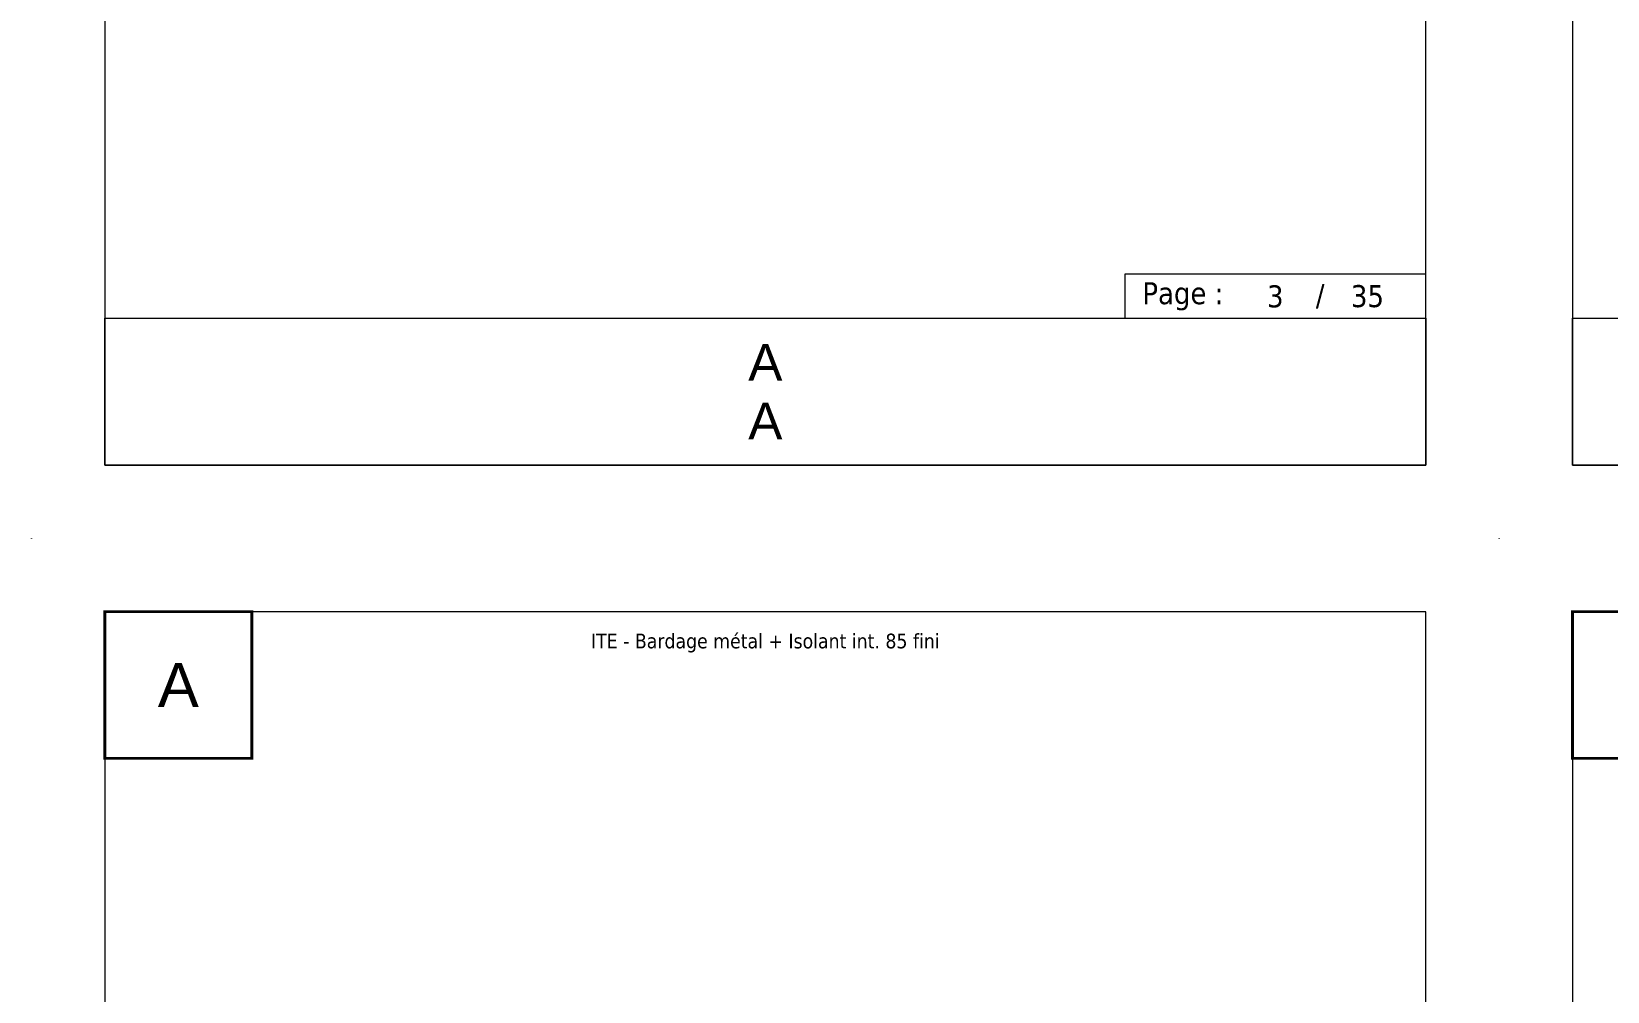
# Model space of a CAD drawing. Header units: millimetres. Extents: x -20000 to 230000, y -17405 to 24510.
# Drawn here: x 0 to 10739, y -3089 to 3456 of the extents above; entities that cross this region are included whole.
import ezdxf
from ezdxf.enums import TextEntityAlignment as Align

# ---------------------------------------------------------------- set-up
doc = ezdxf.new("R2010")
doc.units = ezdxf.units.MM
doc.header["$PDMODE"] = 35
doc.header["$PDSIZE"] = 0.5
doc.layers.get('0').update_dxf_attribs({"lineweight": 13})
doc.layers.get('Defpoints').update_dxf_attribs({"true_color": 0xc2a584})
for name, color, linetype, lineweight in [('0 - 1 (validé)', 3, 'Continuous', 13), ('1 - Cartouche', 7, 'Continuous', 13), ('1 - Texte', 7, 'Continuous', 13)]:
    doc.layers.add(name, color=color, linetype=linetype, lineweight=lineweight)
for name, color, linetype, lineweight, plot in [('0 - Trame', 1, 'Continuous', 0, False), ('Intouchable', 252, 'Continuous', 13, False), ('Non visible', 163, 'Continuous', 25, False)]:
    doc.layers.add(name, color=color, linetype=linetype, lineweight=lineweight, plot=plot)
doc.styles.get("Standard").update_dxf_attribs({"font": 'ARIALUNI.TTF'})
doc.styles.add('Texte Poralu', font='tahomabd.ttf')

# ---------------------------------------------------------------- blocks, each defined once
blk = doc.blocks.new('Cadre Coupe_Elev')
at = {"const_width": 20}
blk.add_lwpolyline([(500, 9500), (1500, 9500), (1500, 8500), (500, 8500)], close=True, dxfattribs=at)
for p in [(2000, 9500), (3500, 9500), (5000, 9500), (6500, 9500), (8000, 9500), (2000, 1500), (3500, 1500), (5000, 1500), (6500, 1500), (8000, 1500), (2000, 500), (3500, 500), (5000, 500), (6500, 500), (8000, 500)]:
    blk.add_point(p)
at = {"layer": '0 - Trame'}
for points in [[(500, 500), (9500, 500), (9500, 9500), (500, 9500)], [(500, 1500), (9500, 1500), (9500, 500), (500, 500)]]:
    blk.add_lwpolyline(points, close=True, dxfattribs=at)
for p in [(0, 10000), (10000, 10000), (0, 0), (10000, 0)]:
    blk.add_point(p, dxfattribs=at)
at = {"layer": 'Defpoints'}
for p in [(5000, 5730), (5000, 3733), (5000, 1200), (5000, 1000), (5000, 800)]:
    blk.add_point(p, dxfattribs=at)
at = {"color": 7}
blk.add_attdef('REPERE_1', text='', height=300, dxfattribs=at).set_placement((1000, 9000), align=Align.MIDDLE_CENTER)
at = {"layer": '1 - Texte', "color": 7}
for tag, p in [('DEFINITION1', (5000, 1200)), ('DEFINITION2', (5000, 800))]:
    blk.add_attdef(tag, text='', height=250, dxfattribs=at).set_placement(p, align=Align.MIDDLE_CENTER)
at = {"layer": 'Non visible', "style": 'Texte Poralu'}
for p in [(5447, 4906), (5447, 4606)]:
    blk.add_attdef('REPERE_2', text='', height=35, dxfattribs=at).set_placement(p, align=Align.MIDDLE_LEFT)
blk = doc.blocks.new('Cartouche - Total de page')
at = {"layer": '1 - Cartouche', "color": 0, "insert": (0, 0), "char_height": 5, "attachment_point": 5, "style": 'Texte Poralu'}
blk.add_mtext('35', dxfattribs=at)
blk = doc.blocks.new('Rep_châssis')
at = {"style": 'Texte Poralu'}
blk.add_attdef('REP_CHASSIS', text='', height=100, dxfattribs=at).set_placement((0, 0), align=Align.MIDDLE_CENTER)

msp = doc.modelspace()

# ---------------------------------------------------------------- linework, layer by layer
at = {"layer": 'Intouchable'}
msp.add_lwpolyline([(7450, 1500), (9500, 1500), (9500, 1800), (7450, 1800)], close=True, dxfattribs=at)
msp.add_point((8475, 1650), dxfattribs=at)

# ---------------------------------------------------------------- block references
at = {"layer": '0 - 1 (validé)'}
ref = msp.add_blockref('Cadre Coupe_Elev', (0, 0), dxfattribs=at)
ref.add_attrib('REPERE_1', 'A', dxfattribs={"layer": '0', "color": 7, "height": 300}).set_placement((1000, 9000), align=Align.MIDDLE_CENTER)
ref.add_attrib('REPERE_2', 'A', dxfattribs={"layer": 'Non visible', "height": 35, "style": 'Texte Poralu'}).set_placement((5447.12, 4905.8), align=Align.MIDDLE_LEFT)
ref.add_attrib('REPERE_2', 'A', dxfattribs={"layer": 'Non visible', "height": 35, "style": 'Texte Poralu'}).set_placement((5447.12, 4605.8), align=Align.MIDDLE_LEFT)
ref.add_attrib('DEFINITION1', 'A', dxfattribs={"layer": '1 - Texte', "color": 7, "height": 250}).set_placement((5000, 1200), align=Align.MIDDLE_CENTER)
ref.add_attrib('DEFINITION2', 'A', dxfattribs={"layer": '1 - Texte', "color": 7, "height": 250}).set_placement((5000, 800), align=Align.MIDDLE_CENTER)
ref = msp.add_blockref('Cadre Coupe_Elev', (10000, 0), dxfattribs=at)
ref.add_attrib('REPERE_1', 'B', dxfattribs={"layer": '0', "color": 7, "height": 300}).set_placement((11000, 9000), align=Align.MIDDLE_CENTER)
ref.add_attrib('REPERE_2', 'B', dxfattribs={"layer": 'Non visible', "height": 35, "style": 'Texte Poralu'}).set_placement((15447.12, 4905.8), align=Align.MIDDLE_LEFT)
ref.add_attrib('REPERE_2', 'B', dxfattribs={"layer": 'Non visible', "height": 35, "style": 'Texte Poralu'}).set_placement((15447.12, 4605.8), align=Align.MIDDLE_LEFT)
ref.add_attrib('DEFINITION1', 'B', dxfattribs={"layer": '1 - Texte', "color": 7, "height": 250}).set_placement((15000, 1200), align=Align.MIDDLE_CENTER)
ref.add_attrib('DEFINITION2', 'B', dxfattribs={"layer": '1 - Texte', "color": 7, "height": 250}).set_placement((15000, 800), align=Align.MIDDLE_CENTER)
ref = msp.add_blockref('Cadre Coupe_Elev', (0, -10000), dxfattribs=at)
ref.add_attrib('REPERE_1', 'A', dxfattribs={"layer": '0', "color": 7, "height": 300}).set_placement((1000, -1000), align=Align.MIDDLE_CENTER)
ref.add_attrib('REPERE_2', 'A', dxfattribs={"layer": 'Non visible', "height": 35, "style": 'Texte Poralu'}).set_placement((5447.12, -5094.2), align=Align.MIDDLE_LEFT)
ref.add_attrib('REPERE_2', 'A', dxfattribs={"layer": 'Non visible', "height": 35, "style": 'Texte Poralu'}).set_placement((5447.12, -5394.2), align=Align.MIDDLE_LEFT)
ref.add_attrib('DEFINITION1', 'Coupe de Principe A', dxfattribs={"layer": '1 - Texte', "color": 7, "height": 250}).set_placement((5000, -8800), align=Align.MIDDLE_CENTER)
ref.add_attrib('DEFINITION2', 'Fenêtre sur All. vitrée avec VR / R-3', dxfattribs={"layer": '1 - Texte', "color": 7, "height": 250}).set_placement((5000, -9200), align=Align.MIDDLE_CENTER)
ref = msp.add_blockref('Cadre Coupe_Elev', (10000, -10000), dxfattribs=at)
ref.add_attrib('REPERE_1', 'B', dxfattribs={"layer": '0', "color": 7, "height": 300}).set_placement((11000, -1000), align=Align.MIDDLE_CENTER)
ref.add_attrib('REPERE_2', 'B', dxfattribs={"layer": 'Non visible', "height": 35, "style": 'Texte Poralu'}).set_placement((15447.12, -5094.2), align=Align.MIDDLE_LEFT)
ref.add_attrib('REPERE_2', 'B', dxfattribs={"layer": 'Non visible', "height": 35, "style": 'Texte Poralu'}).set_placement((15447.12, -5394.2), align=Align.MIDDLE_LEFT)
ref.add_attrib('DEFINITION1', 'Coupe de Principe B', dxfattribs={"layer": '1 - Texte', "color": 7, "height": 250}).set_placement((15000, -8800), align=Align.MIDDLE_CENTER)
ref.add_attrib('DEFINITION2', 'PF avec VR / R-3 - Bardage bois', dxfattribs={"layer": '1 - Texte', "color": 7, "height": 250}).set_placement((15000, -9200), align=Align.MIDDLE_CENTER)
at = {"layer": 'Intouchable', "xscale": 30, "yscale": 30, "zscale": 30}
msp.add_blockref('Cartouche - Total de page', (9102.9, 1650), dxfattribs=at)
at = {"layer": 'Non visible'}
msp.add_blockref('Rep_châssis', (5000, -700), dxfattribs=at).add_auto_attribs({'REP_CHASSIS': 'ITE - Bardage métal + Isolant int. 85 fini'})

# ---------------------------------------------------------------- texts
at = {"style": 'Texte Poralu'}
msp.add_attdef('3', text='', height=150, dxfattribs=at).set_placement((8475, 1650), align=Align.MIDDLE_CENTER)
at = {"layer": 'Intouchable', "char_height": 150, "style": 'Texte Poralu'}
for s, insert, attachment_point in [('Page : ', (7569.36, 1650), 4), ('/', (8780.84, 1650), 5)]:
    msp.add_mtext(s, dxfattribs=dict(at, insert=insert, attachment_point=attachment_point))

doc.saveas('drawing.dxf')
